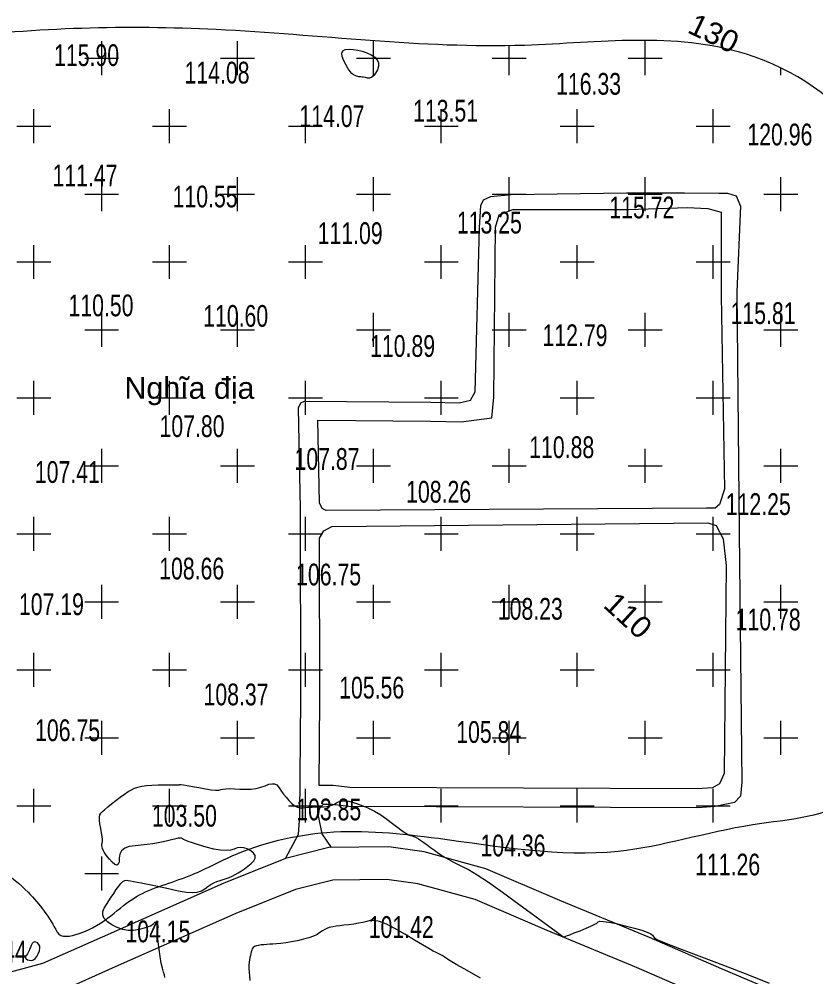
# Model space of a CAD drawing. Header units: metres. Extents: x 431006 to 434411, y 2469261 to 2473208.
# Drawn here: x 432682 to 432828.6, y 2469506 to 2469682.2 of the extents above; entities that cross this region are included whole.
import ezdxf
from ezdxf.enums import TextEntityAlignment as Align

# ---------------------------------------------------------------- set-up
doc = ezdxf.new("R2010")
doc.units = ezdxf.units.M
doc.header["$MEASUREMENT"] = 0
for name, color, linetype, lineweight in [('1', 8, 'Continuous', 18), ('CAO DO', 8, 'Continuous', 18), ('duong be tong-ks', 8, 'Continuous', 18), ('MH_DongMuc', 8, 'Continuous', 18), ('MH_DongMuc_Con', 8, 'Continuous', 18), ('nha cua-ks', 8, 'Continuous', 18)]:
    doc.layers.add(name, color=color, linetype=linetype, lineweight=lineweight)
doc.styles.add('ks_ten cong trinh', font='')
doc.styles.get("Standard").update_dxf_attribs({"font": 'arial.ttf'})
doc.styles.get('ks_ten cong trinh').set_extended_font_data('.VnArial')

msp = doc.modelspace()

# ---------------------------------------------------------------- hatches: boundary and pattern name
at = {"layer": '1', "lineweight": 0}
h = msp.add_hatch(dxfattribs=at)
h.set_pattern_fill('CROSS', color=8, scale=50, style=0)
h.set_pattern_definition([(0, (-6, 0), (12.5, 12.5), [6.25, -18.75]), (90, (-2.875, -3.125), (-12.5, 12.5), [6.25, -18.75])])
edge = h.paths.add_edge_path()
edge.add_spline(control_points=[(432688.96, 2469514.26), (432687.56, 2469516.94), (432683.14, 2469522.99), (432672.47, 2469529.82), (432663.95, 2469538.34), (432650.69, 2469542.68), (432649.37, 2469555.65), (432639.29, 2469568.45), (432620.76, 2469571.7), (432617.76, 2469590.95), (432617.94, 2469609.32), (432608.81, 2469629.44), (432608.76, 2469656.14), (432635.17, 2469672.82), (432671.21, 2469680.21), (432720.85, 2469681.59), (432769.47, 2469674.88), (432811.32, 2469681.28), (432837.44, 2469664.8), (432843.34, 2469635.35), (432850.88, 2469608.8), (432846.79, 2469577.97), (432844.35, 2469558.18), (432837.9, 2469535.69), (432814.11, 2469534.68), (432790.03, 2469526.52), (432763.19, 2469531.26), (432739.45, 2469533.76), (432723.69, 2469529.99), (432712.96, 2469524.03), (432702.03, 2469521.39), (432697.13, 2469514.66), (432689.59, 2469513.08), (432688.96, 2469514.26)], knot_values=[0, 0, 0, 0, 9.078993, 22.002899, 37.612002, 45.093305, 61.209254, 70.754195, 93.329336, 108.01654, 123.477659, 149.096554, 174.05486, 194.104633, 235.704076, 285.029022, 341.856776, 382.715813, 409.188238, 423.072442, 470.753329, 491.463072, 514.658918, 533.397936, 552.541945, 577.815357, 611.022008, 631.50397, 649.478782, 658.213885, 668.598885, 681.184989, 685.19481, 685.19481, 685.19481, 685.19481], degree=3, periodic=0)

# ---------------------------------------------------------------- linework, layer by layer
at = {"layer": 'duong be tong-ks', "color": 8, "lineweight": 0}
for points in [[(432730.94, 2469527.81), (432733.33, 2469532.25), (432733.59, 2469535.56), (432733.8, 2469557.14), (432733.71, 2469592.13), (432733.37, 2469610.67), (432733.8, 2469611.58), (432734.44, 2469611.9), (432757.72, 2469611.75), (432762.91, 2469611.63), (432765.01, 2469612.1), (432765.85, 2469613.62), (432766.64, 2469643.81), (432766.92, 2469647.88), (432767.39, 2469648.94), (432768.76, 2469649.58), (432772.49, 2469649.9), (432793.71, 2469650.21), (432804.4, 2469650.21), (432810.69, 2469650.18), (432812.32, 2469650.2), (432813.88, 2469649.66), (432814.66, 2469647.76), (432814.02, 2469632.06), (432814.44, 2469587.78), (432814.91, 2469541.85), (432814.7, 2469539.29), (432813.61, 2469538.1), (432810.04, 2469537.34), (432806.84, 2469537.1), (432742.6, 2469537.38), (432739.53, 2469537.71), (432737.91, 2469537.71), (432737.13, 2469536.9), (432736.96, 2469535.62), (432737.67, 2469532.32), (432739.39, 2469529.83)], [(432737.2, 2469593.22), (432736.91, 2469608.39), (432757.67, 2469608.25), (432763.26, 2469608.12), (432768.95, 2469608.82), (432769.33, 2469612.66), (432769.6, 2469643.94), (432770.31, 2469646.2), (432772.8, 2469647.19), (432794.07, 2469647.19), (432804.86, 2469647.56), (432808.65, 2469647.36), (432811.11, 2469646.68), (432811.13, 2469631.28), (432811.77, 2469595.72)], [(432811.77, 2469595.72), (432810.82, 2469592.88), (432810.02, 2469592.22), (432808.46, 2469592.22), (432738.47, 2469591.78), (432737.74, 2469592.18), (432737.2, 2469593.22)], [(432737.23, 2469586.74), (432738.03, 2469588.05), (432739.49, 2469588.88), (432808.67, 2469589.51), (432810.24, 2469589.05), (432811.51, 2469586.59), (432812.03, 2469581.67)], [(432812.03, 2469581.67), (432811.66, 2469543.44), (432810.84, 2469541.54), (432809.55, 2469540.81), (432806.72, 2469540.6), (432742.8, 2469540.88), (432739.72, 2469541.21), (432737.14, 2469541.21), (432737.3, 2469557.13), (432737.23, 2469586.74)], [(432928.38, 2469451.54), (432915.35, 2469455.63), (432901.27, 2469460.18), (432890.95, 2469464.61), (432873.07, 2469474.36), (432856.24, 2469485.06), (432842.66, 2469493.73), (432824.79, 2469501.73), (432811.18, 2469507.48), (432797.92, 2469513.27), (432781.47, 2469520.1), (432767.83, 2469525.92), (432756.51, 2469529.04), (432750, 2469529.93), (432738.91, 2469529.82), (432730.94, 2469527.81), (432719.48, 2469523.2), (432697.22, 2469513.32), (432686.24, 2469508.46), (432675.78, 2469505.67)], [(432926.69, 2469445.78), (432913.53, 2469449.92), (432899.16, 2469454.56), (432888.32, 2469459.2), (432870.02, 2469469.19), (432853.02, 2469480), (432839.8, 2469488.43), (432822.4, 2469496.23), (432808.81, 2469501.97), (432795.57, 2469507.75), (432779.14, 2469514.57), (432765.85, 2469520.25), (432755.3, 2469523.15), (432749.62, 2469523.93), (432739.68, 2469523.83), (432732.8, 2469522.09), (432721.81, 2469517.68), (432699.65, 2469507.84), (432689.25, 2469503.23)]]:
    msp.add_lwpolyline(points, dxfattribs=at)
at = {"layer": 'MH_DongMuc_Con', "color": 8, "lineweight": 0}
for points, elevation in [([(432741.38, 2469675.3), (432741.32, 2469675.91), (432741.51, 2469676.34), (432741.95, 2469676.59), (432742.65, 2469676.66), (432743.47, 2469676.61), (432744.28, 2469676.47), (432745.09, 2469676.26), (432745.9, 2469675.98), (432746.7, 2469675.61), (432747.39, 2469675.18), (432747.85, 2469674.69), (432748.09, 2469674.14), (432748.1, 2469673.54), (432747.89, 2469672.87), (432747.55, 2469672.25), (432747.2, 2469671.79), (432746.83, 2469671.48), (432746.45, 2469671.33), (432746.05, 2469671.34), (432745.67, 2469671.42), (432745.33, 2469671.48), (432745.05, 2469671.53), (432744.81, 2469671.55), (432744.63, 2469671.56), (432744.45, 2469671.57), (432744.25, 2469671.62), (432744.03, 2469671.69), (432743.78, 2469671.8), (432743.5, 2469671.94), (432743.2, 2469672.17), (432742.87, 2469672.54), (432742.51, 2469673.05), (432742.11, 2469673.71), (432741.69, 2469674.52), (432741.38, 2469675.3)], 116), ([(432708.77, 2469505.93), (432708.67, 2469506.38), (432708.49, 2469506.89), (432708.3, 2469507.61), (432708.11, 2469508.56), (432707.91, 2469509.74), (432707.71, 2469511.13), (432707.53, 2469512.49), (432707.42, 2469513.56), (432707.37, 2469514.34), (432707.38, 2469514.83), (432707.46, 2469515.03), (432707.54, 2469515.1), (432707.57, 2469515.21), (432707.54, 2469515.35), (432707.45, 2469515.53), (432707.3, 2469515.74), (432707.14, 2469515.93), (432707, 2469516.03), (432706.88, 2469516.05), (432706.79, 2469515.99), (432706.72, 2469515.84), (432706.56, 2469515.65), (432706.22, 2469515.44), (432705.68, 2469515.22), (432704.94, 2469514.99), (432704.02, 2469514.75), (432703, 2469514.58), (432702, 2469514.58), (432701, 2469514.75), (432700, 2469515.08), (432699.02, 2469515.58), (432698.18, 2469516.17), (432697.62, 2469516.78), (432697.34, 2469517.39), (432697.33, 2469518.02), (432697.61, 2469518.66), (432698.03, 2469519.32), (432698.46, 2469519.99), (432698.9, 2469520.67), (432699.36, 2469521.37), (432699.82, 2469522.08), (432700.28, 2469522.72), (432700.69, 2469523.22), (432701.06, 2469523.56), (432701.39, 2469523.76), (432701.68, 2469523.8), (432702, 2469523.76), (432702.45, 2469523.69), (432703, 2469523.59), (432703.67, 2469523.46), (432704.46, 2469523.31), (432705.26, 2469523.15), (432705.96, 2469523.01), (432706.57, 2469522.89), (432707.08, 2469522.78), (432707.5, 2469522.7), (432707.96, 2469522.61), (432708.59, 2469522.47), (432709.41, 2469522.29), (432710.4, 2469522.06), (432711.57, 2469521.79), (432712.76, 2469521.58), (432713.81, 2469521.52), (432714.71, 2469521.61), (432715.48, 2469521.84), (432716.1, 2469522.24), (432716.66, 2469522.67), (432717.22, 2469523.04), (432717.78, 2469523.34), (432718.35, 2469523.59), (432718.92, 2469523.76), (432719.49, 2469523.92), (432720.05, 2469524.11), (432720.61, 2469524.33), (432721.17, 2469524.57), (432721.72, 2469524.85), (432722.28, 2469525.16), (432722.85, 2469525.52), (432723.43, 2469525.92), (432724.03, 2469526.38), (432724.65, 2469526.88), (432725.14, 2469527.39), (432725.38, 2469527.88), (432725.36, 2469528.35), (432725.09, 2469528.8), (432724.57, 2469529.23), (432723.93, 2469529.57), (432723.3, 2469529.77), (432722.7, 2469529.84), (432722.1, 2469529.76), (432721.53, 2469529.54), (432720.87, 2469529.32), (432720.02, 2469529.25), (432718.98, 2469529.32), (432717.76, 2469529.54), (432716.35, 2469529.91), (432714.98, 2469530.31), (432713.88, 2469530.66), (432713.05, 2469530.94), (432712.49, 2469531.16), (432712.19, 2469531.32), (432712.03, 2469531.44), (432711.85, 2469531.51), (432711.66, 2469531.55), (432711.45, 2469531.55), (432711.23, 2469531.52), (432710.94, 2469531.46), (432710.52, 2469531.36), (432709.96, 2469531.23), (432709.28, 2469531.07), (432708.46, 2469530.88), (432707.54, 2469530.68), (432706.56, 2469530.51), (432705.53, 2469530.36), (432704.43, 2469530.24), (432703.28, 2469530.15), (432702.21, 2469529.99), (432701.39, 2469529.68), (432700.81, 2469529.22), (432700.47, 2469528.61), (432700.37, 2469527.85), (432700.34, 2469527.15), (432700.19, 2469526.73), (432699.93, 2469526.58), (432699.57, 2469526.72), (432699.08, 2469527.14), (432698.59, 2469527.67), (432698.17, 2469528.15), (432697.83, 2469528.59), (432697.57, 2469528.98), (432697.39, 2469529.32), (432697.28, 2469529.63), (432697.2, 2469529.91), (432697.17, 2469530.17), (432697.19, 2469530.41), (432697.25, 2469530.63), (432697.31, 2469530.9), (432697.3, 2469531.31), (432697.24, 2469531.85), (432697.13, 2469532.53), (432696.96, 2469533.33), (432696.8, 2469534.15), (432696.72, 2469534.84), (432696.73, 2469535.4), (432696.82, 2469535.84), (432697, 2469536.15), (432697.29, 2469536.44), (432697.7, 2469536.82), (432698.25, 2469537.28), (432698.92, 2469537.83), (432699.72, 2469538.47), (432700.55, 2469539.1), (432701.31, 2469539.64), (432702.01, 2469540.09), (432702.64, 2469540.45), (432703.19, 2469540.72), (432703.79, 2469540.93), (432704.51, 2469541.09), (432705.38, 2469541.22), (432706.38, 2469541.3), (432707.51, 2469541.34), (432708.61, 2469541.35), (432709.51, 2469541.36), (432710.19, 2469541.35), (432710.66, 2469541.35), (432710.93, 2469541.33), (432711.08, 2469541.32), (432711.21, 2469541.32), (432711.33, 2469541.33), (432711.43, 2469541.35), (432711.52, 2469541.38), (432711.72, 2469541.39), (432712.17, 2469541.34), (432712.87, 2469541.23), (432713.82, 2469541.06), (432715.03, 2469540.83), (432716.25, 2469540.6), (432717.27, 2469540.45), (432718.08, 2469540.38), (432718.68, 2469540.39), (432719.08, 2469540.47), (432719.45, 2469540.57), (432719.99, 2469540.63), (432720.69, 2469540.65), (432721.55, 2469540.63), (432722.58, 2469540.57), (432723.66, 2469540.53), (432724.66, 2469540.57), (432725.58, 2469540.7), (432726.43, 2469540.9), (432727.2, 2469541.19), (432727.89, 2469541.45), (432728.47, 2469541.55), (432728.96, 2469541.52), (432729.34, 2469541.34), (432729.63, 2469541.01), (432729.89, 2469540.59), (432730.22, 2469540.13), (432730.61, 2469539.62), (432731.06, 2469539.06), (432731.57, 2469538.46), (432732.11, 2469537.91), (432732.64, 2469537.5), (432733.15, 2469537.23), (432733.66, 2469537.1), (432734.16, 2469537.11), (432734.68, 2469537.18), (432735.25, 2469537.23), (432735.87, 2469537.26), (432736.53, 2469537.27), (432737.24, 2469537.26), (432737.95, 2469537.27), (432738.62, 2469537.36), (432739.25, 2469537.52), (432739.83, 2469537.75), (432740.36, 2469538.06), (432740.95, 2469538.31), (432741.7, 2469538.4), (432742.6, 2469538.31), (432743.65, 2469538.06), (432744.86, 2469537.63), (432746.13, 2469537.09), (432747.34, 2469536.48), (432748.5, 2469535.8), (432749.62, 2469535.05), (432750.68, 2469534.24), (432751.65, 2469533.48), (432752.46, 2469532.88), (432753.11, 2469532.44), (432753.61, 2469532.16), (432753.96, 2469532.05), (432754.25, 2469531.99), (432754.59, 2469531.86), (432754.98, 2469531.67), (432755.41, 2469531.42), (432755.88, 2469531.1), (432756.42, 2469530.72), (432757.01, 2469530.3), (432757.67, 2469529.83), (432758.4, 2469529.31), (432759.2, 2469528.74), (432760.03, 2469528.18), (432760.88, 2469527.65), (432761.74, 2469527.17), (432762.61, 2469526.74), (432763.5, 2469526.35), (432764.63, 2469525.78), (432766.24, 2469524.8), (432768.33, 2469523.42), (432770.88, 2469521.62), (432773.92, 2469519.41), (432776.86, 2469517.25), (432779.15, 2469515.56), (432780.79, 2469514.35), (432781.78, 2469513.63), (432782.11, 2469513.38), (432782.11, 2469513.38), (432782.12, 2469513.38), (432782.12, 2469513.38), (432782.13, 2469513.38), (432782.13, 2469513.37), (432782.14, 2469513.37), (432782.14, 2469513.37), (432782.15, 2469513.37), (432782.17, 2469513.37), (432782.18, 2469513.37), (432782.31, 2469513.41), (432782.68, 2469513.55), (432783.28, 2469513.78), (432784.11, 2469514.11), (432785.18, 2469514.52), (432786.26, 2469514.96), (432787.13, 2469515.34), (432787.79, 2469515.66), (432788.24, 2469515.92), (432788.48, 2469516.13), (432788.79, 2469516.24), (432789.45, 2469516.22), (432790.45, 2469516.08), (432791.8, 2469515.82), (432793.49, 2469515.42), (432795.18, 2469514.99), (432796.53, 2469514.6), (432797.53, 2469514.26), (432798.18, 2469513.96), (432798.48, 2469513.71), (432798.63, 2469513.49), (432798.82, 2469513.28), (432799.04, 2469513.09), (432799.3, 2469512.92), (432799.6, 2469512.76), (432800.33, 2469512.45), (432801.89, 2469511.84), (432804.28, 2469510.92), (432807.49, 2469509.69), (432811.54, 2469508.15), (432815.87, 2469506.49), (432819.95, 2469504.88)], 104), ([(432766.82, 2469505.81), (432764.37, 2469507.18), (432762.51, 2469508.23), (432761.24, 2469508.98), (432760.56, 2469509.42), (432760.18, 2469509.69), (432759.8, 2469509.93), (432759.43, 2469510.15), (432759.05, 2469510.34), (432758.68, 2469510.5), (432758.16, 2469510.75), (432757.32, 2469511.22), (432756.16, 2469511.89), (432754.69, 2469512.77), (432752.9, 2469513.85), (432751.08, 2469514.91), (432749.54, 2469515.69), (432748.27, 2469516.19), (432747.27, 2469516.42), (432746.54, 2469516.37), (432745.9, 2469516.19), (432745.2, 2469516.03), (432744.41, 2469515.88), (432743.56, 2469515.74), (432742.63, 2469515.62), (432741.72, 2469515.51), (432740.94, 2469515.41), (432740.28, 2469515.32), (432739.74, 2469515.25), (432739.33, 2469515.18), (432738.97, 2469515.09), (432738.58, 2469514.95), (432738.18, 2469514.74), (432737.75, 2469514.48), (432737.3, 2469514.16), (432736.77, 2469513.82), (432736.09, 2469513.5), (432735.27, 2469513.21), (432734.29, 2469512.93), (432733.17, 2469512.68), (432732.04, 2469512.46), (432731.02, 2469512.29), (432730.12, 2469512.16), (432729.33, 2469512.08), (432728.66, 2469512.04), (432728.07, 2469512.02), (432727.51, 2469511.99), (432726.98, 2469511.94), (432726.48, 2469511.89), (432726.01, 2469511.82), (432725.6, 2469511.72), (432725.27, 2469511.59), (432725.02, 2469511.41), (432724.84, 2469511.2), (432724.74, 2469510.94), (432724.67, 2469510.65), (432724.6, 2469510.33), (432724.52, 2469509.97), (432724.43, 2469509.59), (432724.33, 2469509.17), (432724.25, 2469508.7), (432724.21, 2469508.17), (432724.21, 2469507.56), (432724.26, 2469506.88), (432724.34, 2469506.13), (432724.42, 2469505.36)], 102), ([(432683.62, 2469510.52), (432683.55, 2469510.4), (432683.46, 2469510.26), (432683.35, 2469510.08), (432683.21, 2469509.87), (432683.11, 2469509.66), (432683.13, 2469509.47), (432683.25, 2469509.31), (432683.48, 2469509.18), (432683.83, 2469509.08), (432684.21, 2469509.06), (432684.57, 2469509.17), (432684.89, 2469509.41), (432685.2, 2469509.78), (432685.47, 2469510.28), (432685.67, 2469510.81), (432685.76, 2469511.28), (432685.73, 2469511.67), (432685.59, 2469512), (432685.34, 2469512.26), (432685.04, 2469512.43), (432684.77, 2469512.46), (432684.54, 2469512.37), (432684.33, 2469512.15), (432684.15, 2469511.8), (432684.01, 2469511.43), (432683.88, 2469511.12), (432683.79, 2469510.88), (432683.72, 2469510.71), (432683.67, 2469510.6), (432683.62, 2469510.52)], 104)]:
    msp.add_lwpolyline(points, dxfattribs=dict(at, elevation=elevation))
at = {"layer": 'nha cua-ks', "color": 8, "lineweight": 0, "start_tangent": (-0.464974, 0.885325), "end_tangent": (-0.464974, 0.885325)}
msp.add_spline([(432688.96, 2469514.26), (432683.6, 2469521.58), (432673.5, 2469529.65), (432660.95, 2469538.93), (432654.32, 2469542.39), (432647.4, 2469556.94), (432641.48, 2469564.44), (432622.27, 2469576.3), (432618.24, 2469590.42), (432617.08, 2469605.83), (432610.5, 2469630.59), (432612.99, 2469655.43), (432628.73, 2469667.85), (432668.91, 2469678.61), (432718.21, 2469680.26), (432774.96, 2469677.36), (432815.79, 2469675.71), (432837.07, 2469659.96), (432841.15, 2469646.69), (432848.82, 2469599.63), (432846.95, 2469579.01), (432843.32, 2469556.1), (432835.43, 2469539.1), (432816.96, 2469534.04), (432792.17, 2469529.16), (432759.04, 2469531.51), (432738.59, 2469532.59), (432721.14, 2469528.27), (432713.22, 2469524.6), (432703.56, 2469520.79), (432692.97, 2469513.99), (432688.96, 2469514.26)], degree=3, dxfattribs=at)

# ---------------------------------------------------------------- texts
at = {"layer": '1', "color": 8, "linetype": 'Continuous', "style": 'ks_ten cong trinh'}
msp.add_text('NghÜa ®Þa', height=4, dxfattribs=at).set_placement((432713.29, 2469612.35), align=Align.CENTER)
at = {"layer": 'CAO DO', "color": 8, "lineweight": 0, "width": 0.7}
for s, p in [('115.90', (432688.38, 2469673.56, 115.89)), ('114.08', (432712.38, 2469670.34, 114.08)), ('116.33', (432780.75, 2469668.28, 116.33)), ('113.51', (432754.44, 2469663.34, 113.51)), ('114.07', (432733.53, 2469662.34, 114.07)), ('120.96', (432815.96, 2469658.96, 120.96)), ('111.47', (432688.09, 2469651.44, 111.47)), ('110.55', (432710.19, 2469647.56, 110.55)), ('115.72', (432790.56, 2469645.53, 115.72)), ('113.25', (432762.5, 2469642.75, 113.25)), ('111.09', (432736.88, 2469640.81, 111.09)), ('110.50', (432691.03, 2469627.53, 110.5)), ('110.60', (432715.81, 2469625.59, 110.6)), ('115.81', (432812.86, 2469626.1, 115.81)), ('112.79', (432778.25, 2469622.03, 112.79)), ('110.89', (432746.53, 2469620.06, 110.89)), ('107.80', (432707.78, 2469605.31, 107.8)), ('110.88', (432775.81, 2469601.44, 110.88)), ('107.87', (432732.62, 2469599.28, 107.87)), ('107.41', (432684.84, 2469596.88, 107.41)), ('108.26', (432753.16, 2469593.25, 108.26)), ('112.25', (432811.98, 2469590.98, 112.25)), ('108.66', (432707.72, 2469579.12, 108.66)), ('106.75', (432732.91, 2469578.03, 106.75)), ('107.19', (432681.91, 2469572.56, 107.19)), ('108.23', (432770.03, 2469571.72, 108.23)), ('110.78', (432813.8, 2469569.76, 110.78)), ('108.37', (432715.88, 2469555.97, 108.37)), ('105.56', (432740.84, 2469557.22, 105.56)), ('106.75', (432684.88, 2469549.38, 106.75)), ('105.84', (432762.38, 2469549.06, 105.84)), ('103.85', (432732.94, 2469534.81, 103.85)), ('103.50', (432706.38, 2469533.66, 103.5)), ('104.36', (432766.84, 2469528.19, 104.36)), ('111.26', (432806.34, 2469524.68, 111.26)), ('104.15', (432701.5, 2469512.38, 104.15)), ('101.42', (432746.28, 2469513.19, 101.42)), ('105.44', (432671.38, 2469508.66, 105.44))]:
    msp.add_text(s, height=4, dxfattribs=at).set_placement(p)
at = {"layer": 'MH_DongMuc', "color": 8, "lineweight": 0}
for s, rotation, p in [('130', 334.2708, (432809.78, 2469679.59, 130)), ('110', 317.5914, (432794.02, 2469572.5, 110))]:
    msp.add_text(s, height=4, rotation=rotation, dxfattribs=at).set_placement(p, align=Align.MIDDLE)

doc.saveas('drawing.dxf')
